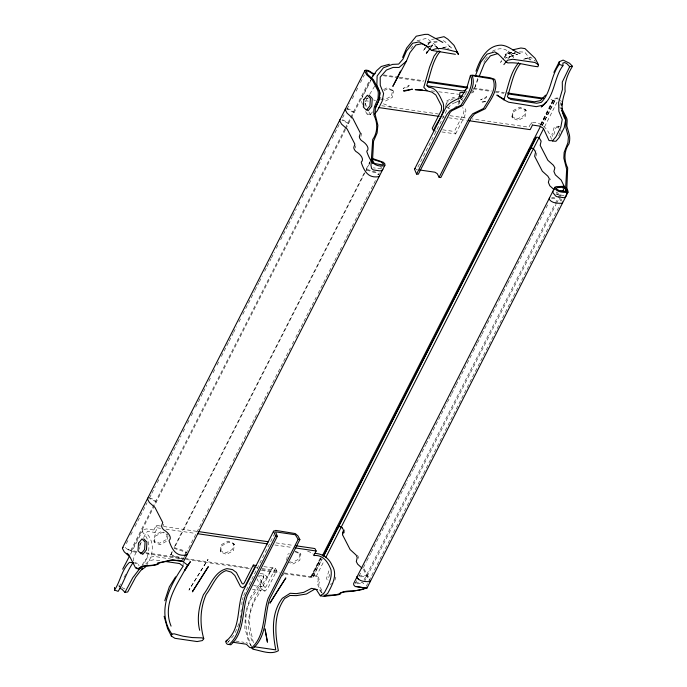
<?xml version="1.0" encoding="UTF-8"?>
<svg xmlns="http://www.w3.org/2000/svg" width="687" height="687" viewBox="0 0 687 687"><rect width="100%" height="100%" fill="white"/><g stroke="black" fill="none" stroke-linecap="round" stroke-linejoin="round"><path stroke-width="0.52" stroke-dasharray="3.44 2.58" d="M183.103 566.225L183.103 563.211M245.405 613.474L244.847 628.219L248.591 641.409L251.39 646.596M139.684 549.171L139.813 547.221M139.873 546.251L140.062 543.323L141.29 541.82M364.952 106.494L365.329 100.645M251.605 646.802C245.525 632.28 243.069 615.475 250.154 600.833C254.619 592.014 262.923 584.122 264.04 574.109L263.422 577.664L250.274 597.699L245.448 612.418M241.79 604.68L242.047 601.726M240.158 617.716L240.433 615.698M240.982 611.662L241.257 609.644M143.686 537.569L146.099 532.829L147.705 531.369L155.099 532.442L153.845 530.003L146.451 528.921L143.076 529.686L142.69 532.331C152.067 541.639 149.783 555.508 142.716 565.444M133.252 561.064L134.051 556.53L136.464 551.79M167.989 535.869L167.078 540.995L160.123 544.722L154.257 542.292L153.914 540.918L154.961 535.018L161.634 531.446L164.442 532.614M154.257 542.292L155.348 536.143L162.304 532.416L167.19 534.443M167.25 533.773L166.202 539.673L159.539 543.245L153.914 540.918M220.261 550.588L221.308 544.688L227.981 541.116L233.597 543.451L234.516 544.516L233.425 550.665L226.47 554.392L220.604 551.97L220.261 550.588L225.886 552.923L232.558 549.351L233.597 543.451M220.604 551.97L221.695 545.813L228.651 542.086L234.516 544.516M286.608 560.266L287.655 554.366L289.321 553.473M295.264 551.18L299.944 553.121L298.905 559.02L292.233 562.593L290.361 561.811M299.944 553.121L300.863 554.186L299.772 560.343L292.817 564.061L287.93 562.043M383.629 89.576L386.961 87.79L392.586 90.117L391.538 96.017L384.875 99.589L382.058 98.43M392.586 90.117L393.496 91.191L392.406 97.339L385.45 101.066L379.593 98.636M445.597 106.94L446.644 101.041L453.308 97.468L456.125 98.627M446.662 104.209L447.031 102.157L453.987 98.439M458.066 104.707L458.933 99.795L459.843 100.86L459.122 104.965M511.944 116.61L512.991 110.71L519.655 107.138L525.28 109.465L526.199 110.53L525.1 116.687L518.153 120.414L512.287 117.984L511.944 116.61L517.569 118.937L524.233 115.364L525.28 109.465M512.287 117.984L513.378 111.835L520.334 108.108L526.199 110.53M242.459 599.974L243.078 597.346M227.68 642.611L233.889 635.192M328.893 570.854L326.608 578.085L327.742 582.224M329.726 574.332L328.472 578.291L329.013 580.275M334.852 580.283L336.106 576.324M553.808 134.643L555.998 127.705L558.866 126.958M558.763 135.992L559.905 132.376M471.411 92.359L474.605 88.211L477.8 78.275M163.205 525.675L163.721 524.087M355.119 148.091L355.9 145.713M284.281 572.932L311.314 576.754L320.614 558.454M284.753 573.851L312.345 577.621L321.963 559.072M344.281 532.983L344.822 530.999L343.706 528.689M540.952 124.974L554.289 98.387L557.105 97.949A2.963 1.46 26.9 0 1 558.514 98.378M535.937 156.189L537.002 152.626L535.886 150.316M542.292 125.592L555.886 98.773A3.349 1.649 26.9 0 1 558.557 99.211M559.914 105.472L560.661 102.569M458.014 98.284L458.684 96.395M474.605 88.211L478.47 78.249M243.67 595.483L274.104 534.709M235.34 632.478L239.617 621.752M483.863 62.216L484.618 60.387M253.383 642.706L249.579 625.333L249.965 613.731L253.812 602.001L259.36 593.259L272.404 567.866C259.051 590.373 239.419 615.947 253.168 643.152M126.348 543.606L128.761 538.857M130.693 535.061L132.625 531.257M135.03 526.508L147.095 502.755M149.508 498.006L151.458 494.176M151.939 493.223L155.339 486.525M157.289 482.695L159.229 478.873M161.66 474.09L163.6 470.26M165.541 466.439L177.203 443.484M177.693 442.522L181.093 435.833M183.034 432.003L185.464 427.22M187.405 423.398L189.346 419.568M191.295 415.747L193.717 410.963M195.666 407.133L202.948 392.784M203.438 391.83L206.839 385.132M208.779 381.311L211.21 376.528M213.15 372.697L215.1 368.876M217.04 365.046L219.471 360.263M221.412 356.441L228.702 342.092M229.183 341.138L233.073 333.487M233.554 332.525L236.474 326.789M238.904 322.005L240.845 318.184M242.786 314.354L245.216 309.571M245.706 308.618L254.448 291.4M254.929 290.438L258.819 282.786M259.308 281.833L262.219 276.097M264.65 271.313L266.59 267.483M267.08 266.53L270.961 258.879M271.451 257.917L274.362 252.181M276.311 248.359L278.742 243.576M280.682 239.746L287.965 225.396M288.454 224.443L292.344 216.791M292.825 215.838L296.226 209.14M298.167 205.31L300.116 201.489M302.057 197.658L304.487 192.875M306.428 189.054L313.719 174.704M314.199 173.751L318.09 166.099M318.57 165.138L321.971 158.448M323.921 154.618L325.861 150.797M327.802 146.966L330.232 142.183M332.173 138.362L339.464 124.012M342.65 117.735L344.101 114.884M346.995 109.19L349.889 103.488M352.302 98.739L354.226 94.935M356.158 91.139L358.571 86.39M360.503 82.586L364.359 74.986M344.908 128.847L130.728 550.553L131.191 551.463L137.546 552.391M345.278 128.117L350.404 118.027M350.739 117.365L369.7 80.027M345.381 129.757L131.191 551.463L126.554 548.681A3.349 1.649 26.9 0 0 124.682 548.26M345.75 129.036L370.654 79.993M371.169 79.872L361.053 99.787L362.453 104.484M143.076 529.686L130.066 555.139M139.83 545.152L141.282 542.309M119.04 586.964L121.281 582.55M153.845 530.003L156.172 525.418L162.501 526.336M155.099 532.442L157.435 527.856L156.172 525.418M146.116 565.942C153.184 556.006 155.468 542.137 146.099 532.829M181.239 558.823L170.599 555.336L172.686 550.15M174.498 546.586L364.445 172.592M366.188 169.174L370.276 161.119M170.599 555.336L172.806 550.991M365.055 172.471L174.129 548.381L184.777 551.867L185.696 552.726L185.533 554.108M365.544 171.518L369.915 162.913M183.335 558.78L184.657 556.169M185.979 553.567L205.413 515.302M207.354 511.48L208.814 508.612M210.754 504.782L218.045 490.432M218.535 489.479L231.158 464.61M233.108 460.779L243.791 439.74M244.28 438.787L254.482 418.701M254.963 417.739L256.912 413.918M258.853 410.087L268.085 391.916M270.025 388.086L290.429 347.914M292.37 344.093L293.83 341.224M295.771 337.394L316.175 297.222M318.124 293.392L328.807 272.353M329.296 271.399L339.498 251.313M339.988 250.351L341.928 246.53M343.869 242.7L354.561 221.661M355.042 220.699L365.244 200.613M365.733 199.659L375.445 180.526M378.365 174.79L379.336 172.875M441.921 131.938L455.61 133.939L454.356 131.5L463.493 113.501L463.991 111.354L462.763 107.524M455.61 133.939L464.747 115.94L465.906 110.933L465.271 106.313M263.86 566.612L275.444 568.304L266.298 586.294L265.208 587.282L253.623 585.59M275.444 568.304L276.698 570.742L267.552 588.742L265.002 591.043L252.361 589.197M551.506 139.392C548.819 129.826 542.206 121.676 531.24 122.612L528.913 127.207L471.978 118.903M320.408 557.792L310.756 576.797L311.228 577.707L321.361 557.758M540.48 124.484L553.112 99.624L553.98 99.332M540.781 124.982L554.289 98.387M311.623 576.496L320.795 558.445M540.952 125.403L553.585 100.542L553.112 99.624L550.991 99.314M542.12 125.601L555.628 99.005M312.963 577.114L322.134 559.063M321.92 592.89L317.377 584.053L318.304 579.742L316.2 576.384L323.921 561.185M544.568 126.769L557.114 102.062M355.445 583.289L356.776 580.678M359.026 576.238L360.967 572.417M363.397 567.634L366.317 561.897M366.798 560.936L370.688 553.284M371.169 552.331L387.691 519.81M388.172 518.857L392.062 511.197M392.552 510.243L404.205 487.289M404.695 486.336L407.606 480.591M409.555 476.769L413.437 469.118M413.926 468.156L425.579 445.202M426.069 444.249L429.959 436.597M430.44 435.635L446.962 403.114M447.443 402.161L451.333 394.51M451.814 393.548L455.704 385.896M456.185 384.943L472.708 352.422M473.188 351.469L477.079 343.809M477.568 342.856L481.45 335.204M481.939 334.251L498.453 301.73M498.942 300.769L502.824 293.117M503.313 292.164L507.195 284.512M507.684 283.551L511.575 275.899M512.055 274.946L524.198 251.03M524.688 250.077L528.578 242.425M529.059 241.472L544.121 211.819M546.062 207.989L548.492 203.206M364.041 579.914L554.744 204.443M555.225 203.489L557.655 198.706M558.145 197.753L560.635 192.849M364.385 581.717L556.015 204.417M556.496 203.464L558.926 198.68M559.416 197.727L561.854 192.91M366.223 586.303L367.614 583.572M368.996 580.833L559.922 204.932M501.622 60.473L500.608 62.397L503.734 58.412M124.004 577.346L126.399 573.379M367.519 97.812L364.754 102.303L366.369 100.843L369.537 101.307M369.726 94.213L374.69 86.133M282.409 575.964L284.581 572.486M466.507 92.384L462.205 99.031L455 102.852L456.159 102.415C451.823 103.144 448.74 106.408 446.808 110.195L416.494 169.887L417.456 169.663M142.192 564.877L146.872 558.042L154.163 556.384L170.539 559.029M410.826 48.725L413.935 44.767M425.365 47.558L423.098 51.078L430.028 42.259L427.606 42.955L434.57 41.426L436.631 41.675M427.872 44.363L431.634 39.58L434.622 38.833M430.431 47.446L434.244 42.594L437.344 41.898M430.895 47.523L432.827 45.059L427.907 46.69M485.237 59.597L487.71 56.454M504.112 57.304L509.093 50.967M504.361 57.622L507.495 53.638L512.742 52.16L514.829 52.556M507.916 58.799L511.703 53.981L514.795 53.097M508.998 58.086L510.278 56.454L505.366 58.069L517.654 54.187L512.493 55.681L507.839 52.727L513.636 57.356C507.719 48.356 500.883 46.269 491.411 51.74M372.56 111.835L370.533 114.205L367.03 114.042L365.123 110.684M145.79 563.941L149.139 560.695L153.759 559.785L159.968 560.695M313.272 576.178L313.521 575.938A3.349 1.649 26.9 0 1 316.2 576.384M555.319 99.95L553.585 100.542L550.407 100.079M311.932 575.551L314.749 575.122A2.963 1.46 26.9 0 1 318.244 577.32L319.73 580.395L318.734 584.397L324.101 594.848M471.634 93.089L473.884 91.689L471.875 92.256M384.162 90.624L387.64 88.76L393.496 91.191M454.554 107.481L457.053 106.141M417.043 40.808L426.756 38.249L435.489 45.136L437.791 48.614M464.369 92.462L467.134 91.44M523.503 59.245L530.587 57.107L535.413 61.289M524.645 59.142L530.587 57.107M227.852 642.019L228.9 641.667M507.495 53.638L505.065 54.333L512.742 52.16M519.441 51.86L524.739 52.126L530.931 60.044M515.671 52.89L511.703 53.981L515.568 52.916M559.819 126.717L558.213 126.168L554.229 127.198L551.944 134.437L553.069 138.568M330.103 584.242L332.963 583.503M485.769 101.478L481.785 102.449L480.952 102.097L485.838 101.212M443.106 47.643L449.066 46.227L453.961 49.481M441.921 48.013L445.7 47.12L448.989 49.035M428.894 46.476L433.815 45.394L437.379 47.343M381.242 168.779L373.41 167.86M551.695 197.538L554.572 197.392M551.515 198.526L556.324 198.277M358.554 575.964L366.248 575.569L367.03 576.496L359.335 576.9M355.016 582.919L362.71 582.524L363.5 583.461L355.806 583.856M259.205 575.878L261.816 575.792L263.705 577.973M462.403 96.197L464.412 96.214M367.03 114.042L373.058 114.66M132.926 562.885L137.503 563.246L139.075 565.684M259.866 573.559L264.375 574.049L267.561 577.527M431.445 90.882L434.579 91.277M438.77 91.792L458.65 94.265M383.672 74.926L398.494 77.09M399.551 77.236L423.913 80.791M473.687 88.048L491.686 90.667M495.928 91.285L504.395 92.522M383.08 75.682L397.91 77.846M398.967 78L423.321 81.555M473.094 88.812L491.102 91.431M495.336 92.049L503.811 93.286M365.115 98.396L368.284 98.859M381.792 105.755L438.443 114.016M449.968 115.699L467.778 118.293M442.334 116.842L444.446 117.151M448.68 117.769L466.671 120.388M347.029 108.649L349.503 109.259L353.539 111.861M442.772 129.809L454.356 131.5M433.488 130.71L436.649 131.174M563.95 195.64L555.86 194.232M149.302 497.946L151.775 498.556L155.812 501.149M163.558 526.491L197.298 531.412M275.976 542.876L292.731 545.323M157.435 527.856L160.603 528.32M165.893 529.093L195.529 533.413M274.894 544.98L291.829 547.445M255.633 567.677L257.737 567.977M261.953 568.596L276.698 570.742M137.074 551.481L130.023 550.321L125.292 547.505M145.55 552.709L183.669 558.273M184.734 558.428L250.394 567.994M262.039 569.695L280.047 572.323M146.022 553.628L185.207 559.338M186.263 559.493L249.802 568.759M261.455 570.459L279.454 573.078M134.953 562.876L137.503 563.246M235.727 641.074L244.022 642.285M367.124 169.457L375.566 172.059L379.318 174.816M366.308 170.007L375.686 172.892L377.876 174.352M174.009 547.539L183.386 550.433L187.139 553.19M170.47 554.503L179.857 557.389L183.12 559.613M354.011 112.771L349.365 109.989A3.349 1.649 26.9 0 0 346.755 109.662M342.555 119.727L347.991 122.784M348.464 123.694L343.818 120.912A3.349 1.649 26.9 0 0 341.954 120.491M156.284 502.068L151.647 499.286A3.349 1.649 26.9 0 0 149.775 498.856M373.496 99.864L375.48 100.654M383.423 103.78L392.354 107.301M307.621 551.189L312.585 553.138L313.839 555.585M246.101 642.585L247.801 643.255M446.533 107.327L450.277 108.881M379.25 97.262L381.122 98.043M294.998 551.764L300.863 554.186M118.525 585.813L121.221 587.153M122.114 587.6L124.802 588.939M265.208 587.282L264.194 586.758L258.492 575.663M265.002 591.043L262.64 589.815L256.938 578.72M443.261 40.653L444.901 41.538L451.273 47.953M437.662 47.412L436.065 46.493L437.791 48.889M527.393 57.854L532.099 61.667M380.486 166.537L381.689 168.229M364.041 568.827L370.319 580.429M438.375 49.481L440.101 52.083M319.532 589.781L321.628 593.036M369.005 112.015L370.43 114.54M559.733 106.88L560.644 108.649M531.24 122.612L532.494 125.06M557.483 192.308L560.214 197.624M560.669 198.509L562.035 201.171M556.092 191.896L557.492 194.619M559.355 198.242L560.755 200.965M461.466 98.919L462.42 100.774M458.495 99.203L460.393 102.904M363.449 569.368L369.039 580.24M560.601 100.147L561.348 101.693M365.14 103.239L367.442 108.847M560.626 129.688L561.442 132.668M558.213 126.168L558.771 128.237M369.718 162.209L369.846 163.051M361.577 133.132L360.727 137.606M550.613 178.929A9.352 4.62 26.9 0 1 550.742 179.796M357.369 555.233A9.352 4.62 26.9 0 1 358.562 558.17A11.636 5.745 26.9 0 0 357.352 560.549M189.689 588.768L188.959 590.133L208.084 559.278L189.689 588.768M409.134 85.386L408.404 86.699L403.14 88.408L409.134 85.386M486.662 96.644L485.941 97.966L480.557 99.898L486.662 96.644"/><path stroke-width="1.03" d="M562.086 103.23L561.545 105.205M372.363 163.48L373.573 141.118L377.103 132.995L377.867 125.206L375.188 114.583L375.325 108.864L378.88 100.19L379.55 94.265A5.917 2.903 -81.7 0 0 378.898 90.332L373.453 79.726L367.579 74.428L366.291 71.19A3.349 1.649 26.9 0 1 368.91 71.517L373.548 74.299L371.126 79.074M565.453 191.63L566.663 169.268L563.838 158.139L564.156 152.368L567.934 142.681L568.415 137.014L565.848 127.439L565.83 121.419A5.917 2.903 -81.7 0 0 565.186 117.486L561.545 110.418M273.563 531.223L243.224 590.94C236.234 607.411 241.506 628.734 225.954 641.237L225.989 642.654L227.225 644.243L229.166 644.518C243.189 631.731 240.003 611.688 245.517 595.294L275.616 536.04L273.563 531.223L275.788 530.416L295.204 533.55L297.986 535.912L299.875 539.57L269.768 598.824C264.263 615.226 267.441 635.269 253.417 648.047L251.476 647.781M370.319 580.429L370.233 581.614C365.905 581.769 360.228 581.786 357.257 577.99L357.171 576.582L357.257 577.99L358.777 579.588M562.49 202.055L562.413 203.24C558.084 203.395 552.4 203.412 549.437 199.616L549.351 198.208M324.668 595.638A5.917 2.903 -81.7 0 0 326.119 596.093L335.831 595.079A18.36 2.911 3.1 0 0 340.314 594.092A21.254 3.375 3.1 0 1 352.577 591.395L366.944 588.098L567.96 192.317L568.037 191.132L566.217 187.585M419.508 169.964L434.905 172.205L437.241 173.674L439.122 177.34L440.822 177.59L470.913 118.327L474.399 114.025L485.314 108.701C490.26 100.13 499.02 89.705 494.7 79.331L490.089 77.734L472.45 75.158L470.44 75.407L466.645 88.451L460.333 98.207M256.483 565.538L253.323 565.075L254.576 567.522L245.439 585.513L242.889 587.814L240.527 586.595L234.825 575.5L231.304 572.125L226.083 570.588C215.958 574.212 212.463 586.518 206.177 594.392C199.986 608.45 199.659 624.071 203.756 638.721L202.39 640.567L197.117 641.555L174.945 638.317L171.346 636.042L171.922 634.084C156.138 612.023 169.869 585.625 183.103 566.225L179.625 563.555L165.146 561.442M512.554 49.885L520.901 47.996L524.98 48.597L535.096 58.283L538.505 64.758L537.93 66.725C528.045 65.832 518.101 61.985 507.822 62.938C502.927 60.044 500.145 54.35 494.734 51.886L487.04 54.136L480.857 62.002L475.275 76.034M552.46 141.075L555.972 141.239L559.338 137.288L564.19 127.73L565.624 119.993C560.171 111.242 561.932 100.766 565.135 91.551C564.285 82.328 567.728 73.99 572.486 66.296L569.712 66.656L566.809 63.608L564.551 62.543L562.911 63.041L562.919 65.669C553.885 77.614 555.053 94.858 543.572 105.008L536.289 106.665L508.646 102.2L503.82 99.795C508.311 87.369 509.797 73.114 518.608 62.8M164.786 600.713L169.328 586.853L175.554 576.9M336.312 528.312L338.056 527.719C339.086 524.37 343.844 528.458 343.466 530.776L342.47 534.658L350.138 549.583L356.098 555.044L357.223 557.552L356.304 561.588L357.626 564.147L362.023 568.149M323.577 556.221L536.341 137.245A3.349 1.649 26.9 0 1 539.02 137.692L541.124 141.05L540.188 145.361L547.865 160.286L553.413 165.266L554.881 167.826L553.902 171.424L555.345 174.85L561.176 180.071L566.723 191.536L559.158 190.685L556.144 188.607L557.063 187.603L564.757 187.208L562.816 191.029M343.466 530.776L342.47 534.658M479.243 76.257L484.421 63.419L490.346 55.887L497.783 53.543M476.005 71.208C479.921 59.494 487.092 45.127 501.39 45.153C508.354 45.651 513.627 51.233 520.042 53.56M400.487 71.07L392.827 86.382L406.343 61.263L410.002 52.547L415.97 44.956L422.119 43.693L427.992 46.733M402.599 57.45L406.635 48.09L416.245 36.205L424.875 34.393L428.035 34.35L442.832 42.439M122.664 569.188L129.577 556.015M171.063 626.123C161.883 603.435 177.804 584.027 187.534 565.015L181.806 560.841M427.254 51.491L426.387 53.26L430.251 48.339M122.475 547.934L364.831 70.77M132.926 562.885C126.734 571.773 123.9 582.112 118.147 591.352L114.523 590.064C120.448 581.254 121.616 569.909 129.431 562.37L133.166 562.679M119.581 588.201L122.037 589.3L124.94 592.349L132.763 577.724L139.624 568.802M375.36 107.387L378.76 100.697L380.194 92.96L376.845 84.81L377.137 75.922L383.389 67.815L392.569 64.38L398.666 64.089L403.02 59.056L406.438 51.13L412.664 43.212L419.233 41.881L426.163 45.857L431.616 50.4L455.395 54.307M371.736 158.25L383.398 162.287L384.866 163.892L384.883 165.275L183.627 561.528L172.798 559.793L157.624 562.979A21.254 3.375 3.1 0 1 145.361 565.667A18.36 2.911 3.1 0 0 140.869 566.655L139.555 568.063L137.28 568.561A5.917 2.903 -81.7 0 1 135.27 567.316L129.895 556.874L124.295 551.91L122.604 548.801A2.963 1.46 26.9 0 1 123.067 547.402M439.122 177.34L469.212 118.078L472.699 113.776L483.614 108.46C488.491 99.924 497.482 89.319 492.905 79.065L473.386 75.836L472.493 75.879L472.45 76.549C475.979 86.931 467.718 96.919 462.763 105.42L451.848 110.736L450.174 112.247L418.271 174.3L416.571 174.051L414.51 169.234L444.841 109.508C447.821 102.483 455.232 100.422 461.355 97.107M416.571 174.051L446.662 114.789L450.14 110.487L461.063 105.171C466.198 96.549 474.313 86.382 470.715 75.836L470.44 75.407M253.323 565.075L244.186 583.074L243.086 584.062L242.082 583.538L236.38 572.443L232.438 569.566L226.959 568.63C214.404 571.429 210.471 585.479 203.464 594.641C199.058 605.908 196.688 618.352 199.668 630.288M233.005 642.268L246.35 644.208L249.776 647.532L251.717 647.807C265.74 635.02 262.563 614.977 268.067 598.575L298.167 539.329L295.324 534.752L275.547 531.867L277.316 536.289L247.217 595.535C241.712 611.937 244.89 631.98 230.866 644.767L228.926 644.492M553.894 72.367L559.287 61.744L563.108 60.095L569.575 63.247L572.486 66.296M559.287 61.744L559.295 64.372C550.579 75.785 551.429 92.11 541.304 102.354L536.684 103.256L510.819 99.486L507.349 96.824C511.386 85.643 512.88 72.839 520.566 63.41M295.899 545.779L314.912 548.552L316.166 550.991L313.839 555.585C323.105 554.435 328.171 562.361 331.014 569.892C332.353 578.265 328.085 585.839 324.264 592.933L320.314 595.792L316.132 589.283L311.503 588.347L303.697 592.374L296.303 593.645L290.189 593.267L282.314 598.3C271.047 613.13 272.49 632.607 275.788 649.876L254.611 646.793M569.712 66.656L562.284 82.054L562.395 89.602L558.66 102.389L558.875 111.346L562.224 119.495L560.79 127.232L555.938 136.79L552.571 140.741L549.059 140.577L543.383 128.34L539.888 126.133L532.494 125.06L530.166 129.645L468.792 120.697M322.323 555.86L540.557 126.193M323.886 555.276L536.092 137.477M325.853 557.389L543.597 128.667M564.757 187.208L563.967 186.271L556.281 186.666L554.898 187.285L353.642 583.538L353.728 584.946L355.239 586.552L366.944 588.098M562.997 188.186L563.967 186.271M184.76 570.725L190.351 561.657L184.417 570.45M276.226 592.933L269.939 603.16L285.852 577.913L276.784 592.031M373.093 76.077L376.579 70.718L381.259 66.484L389.366 64.26M142.501 568.261L135.665 577.149L127.713 591.979L124.94 592.349M506.104 62.088L507.461 60.233L512.734 59.254L534.907 62.483L538.505 64.758M437.645 51.491L434.064 56.051L429.633 66.957L423.81 87.318L426.996 90.796L431.968 92.178L435.901 95.055L441.604 106.15L441.38 110.281L432.235 128.271L433.488 130.71C436.649 121.702 445.889 113.372 443.158 103.093C439.878 96.652 437.19 87.816 428.628 87.249L426.739 85.076C430.775 73.861 432.286 61.057 439.989 51.611M503.88 64.595L506.439 61.341M374.613 113.913L377.309 110.753L382.161 101.195L383.595 93.458L380.246 85.308L380.203 77.15L386.429 70.048L393.127 67.412L399.07 67.463L406.343 61.263M545.521 95.15L540.394 100.637L534.469 101.796L508.603 98.026M382.874 169.242L381.603 170.591L380.1 170.917L373.299 169.929L371.555 168.452L370.971 165.43L372.723 139.47A21.254 18.214 77.6 0 0 374.029 115.459A18.36 15.732 77.6 0 1 374.501 106.665L378.03 98.542L378.271 94.085A5.917 2.903 -81.7 0 0 377.627 90.143L372.251 79.701L366.652 74.737L364.96 71.628A2.963 1.46 26.9 0 1 366.575 70.177C370.01 70.091 371.667 74.102 375.196 73.689M225.954 641.237L226.95 640.215M546.079 102.028L541.236 106.966L543.572 105.008M414.51 169.234L415.3 168.521M535.774 138.422L534.039 139.014M337.429 528.226L338.056 527.719M138.285 569.257L140.655 567.539M141.685 569.755L145.635 566.895M431.616 50.4C439.337 45.909 449.109 50.512 457.216 51.92L458.401 54.307L456.589 52.16M384.883 165.275L384.05 165.782C373.857 167.345 370.01 160.629 366.935 151.982L366.806 151.114A11.636 5.745 26.9 0 0 361.328 140.457A9.352 4.62 26.9 0 1 359.327 136.55L360.435 133.192L352.714 118.173L347.107 113.209L345.415 110.109A2.963 1.46 26.9 0 1 345.879 108.709M379.336 176.198L378.503 176.705C368.301 178.268 364.462 171.552 361.388 162.905L361.259 162.038A11.636 5.745 26.9 0 0 355.78 151.38A9.352 4.62 26.9 0 1 353.779 147.473L354.878 144.115L347.167 129.096L341.559 124.132L339.867 121.032A2.963 1.46 26.9 0 1 340.331 119.632M148.152 498.006A2.963 1.46 26.9 0 0 147.696 499.406L149.38 502.506L154.987 507.47L162.707 522.489L161.6 525.847A9.352 4.62 26.9 0 0 163.609 529.746A11.636 5.745 26.9 0 1 169.088 540.411L169.217 541.279C172.282 549.926 176.13 556.642 186.323 555.079L187.165 554.572M465.692 90.057L462.66 91.002L427.005 85.806M435.618 38.575L444 36.677L447.83 39.159L454.038 45.351L458.401 54.307M567.96 192.317C563.632 192.472 557.947 192.489 554.984 188.693L554.898 187.285M171.922 634.084L174.197 633.818L182.974 636.205L192.188 637.562L202.03 637.871L203.756 638.721M528.492 149.938L529.608 149.852L530.793 148.169A3.349 1.649 26.9 0 1 533.473 148.615L535.577 151.973L534.641 156.284L542.318 171.209L547.865 176.19L549.334 178.749L548.355 182.347L549.798 185.773L554.194 189.775M182.003 561.064L171.836 560.197L159.332 562.945L158.01 564.353L154.352 565.281L142.862 566.56L141.264 568.029L138.559 568.75A5.917 2.903 -81.7 0 1 136.541 567.505M559.853 191.321L562.739 191.166M464.369 92.462L460.007 92.616L459.569 95.227L460.994 98.001M184.975 555.105L186.323 555.079M459.388 96.18L462.403 96.197M422.436 89.928L415.197 89.645L426.996 90.796M317.506 589.609L314.448 589.343L306.428 594.015L296.32 595.629L289.991 595.474L284.624 598.532C273.701 613.714 274.8 633.277 278.39 650.709C270.669 655.192 260.897 650.589 252.79 649.189L252 647.601M428.147 81.409L467.332 87.12M507.573 92.985L543.58 98.232M427.563 82.174L467.804 88.039M508.045 93.904L541.931 98.842M378.838 107.584L439.156 116.378M275.616 536.04L277.316 536.289M298.167 539.329L299.875 539.57M198.345 531.558L268.643 541.811M197.641 533.722L267.483 543.898M294.998 547.908L316.166 550.991M314.698 553.447C322.658 553.473 329.271 558.479 332.25 565.762C337.97 574.718 332.13 585.307 327.665 593.431L323.714 596.29L320.314 595.792M177.71 560.18L179.754 560.515M371.856 159.083L381.233 161.969L383.707 164.27L382.23 164.889L374.381 163.497L371.813 159.169M356.613 586.518L365.295 588.124L364.926 588.347C356.922 592.666 345.87 588.742 338.682 594.049C334.217 595.552 329.356 594.624 324.839 595.904A5.917 2.903 -81.7 0 1 324.084 595.878M559.295 64.372L562.919 65.669M504.507 99.546L496.847 95.064L503.82 99.795M127.026 553.267L129.139 555.053M341.293 526.989L342.057 527.736M369.082 95.158L372.26 98.43L371.753 106.227L368.077 110.744L366.798 109.431M143.746 538.806L146.924 542.086L146.425 549.883L142.741 554.4L140.835 552.434M561.58 108.177L566.457 117.675A5.917 2.903 -81.7 0 1 567.11 121.608L566.869 126.065L569.463 135.081A18.36 15.732 77.6 0 1 568.982 143.875A21.254 18.214 77.6 0 0 567.677 167.894L566.612 193.949L565.702 196.757L563.838 197.701L557.028 196.705L555.585 195.95L552.975 192.661L552.889 191.252M373.084 73.38L373.548 74.299M171.346 636.042L167.576 628.545L164.099 616.291M265.182 630.005L267.449 642.208L264.984 628.708M114.514 587.437L114.523 590.064M138.491 543.211L138.01 550.691L141.058 553.834L144.588 549.497L145.069 542.026L142.02 538.883L138.491 543.211M363.827 99.555L363.346 107.035L366.394 110.178L369.924 105.841L370.405 98.37L367.356 95.227L363.827 99.555M193.09 590.597L192.429 591.842L208.324 566.638L193.09 590.597M412.226 89.216L404.248 91.182L403.449 90.796L412.226 89.216"/></g></svg>
